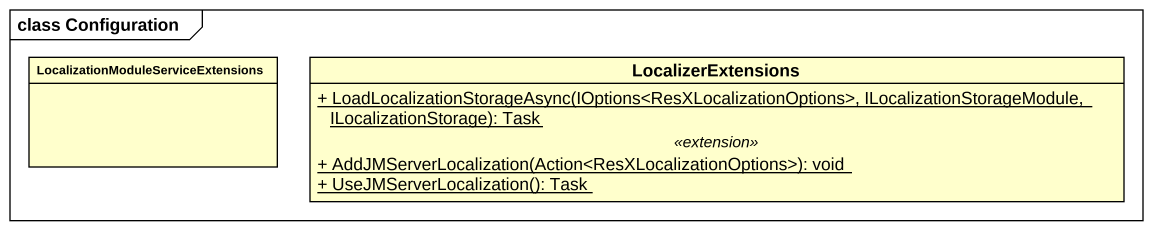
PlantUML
@startuml
mainframe class Configuration
hide circle
hide empty members
skinparam classAttributeIconSize 0
class "LocalizationModuleServiceExtensions" as LocalizationModuleServiceExt
class LocalizerExtensions {
  {static} + LoadLocalizationStorageAsync(IOptions<ResXLocalizationOptions>, ILocalizationStorageModule, ILocalizationStorage): Task
  .. <<extension>> ..
  {static} + AddJMServerLocalization(Action<ResXLocalizationOptions>): void
  {static} + UseJMServerLocalization(): Task
}
@enduml
